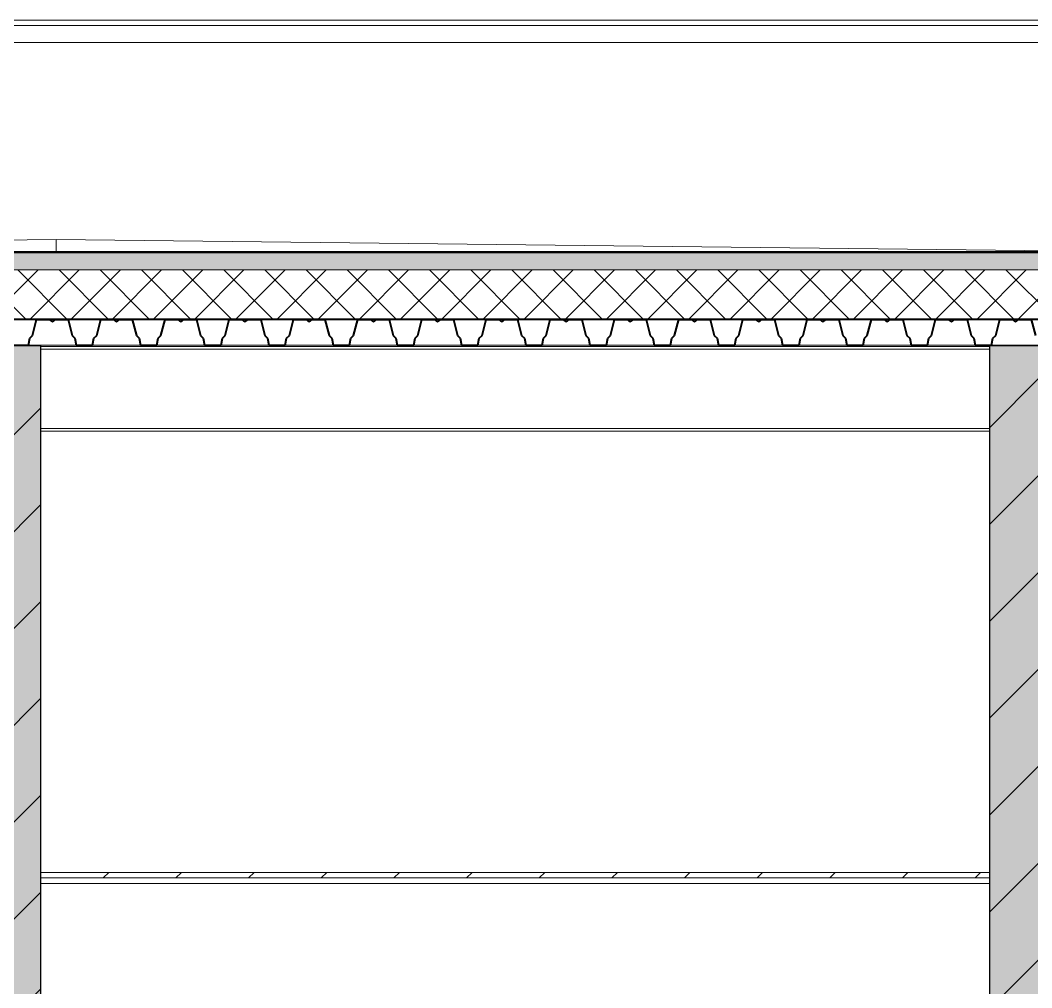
# Model space of a CAD drawing. Header units: millimetres. Extents: x -2951072 to 8268522, y -652067 to -630209.
# Drawn here: x 2665421 to 2668374, y -637525 to -634700 of the extents above; entities that cross this region are included whole.
import ezdxf

# ---------------------------------------------------------------- set-up
doc = ezdxf.new("R2010")
doc.units = ezdxf.units.MM
doc.header["$LTSCALE"] = 20
for name, color, linetype, lineweight in [('Внутренние кромки', 7, 'Continuous', 18), ('Обобщенные модели', 7, 'Continuous', 18), ('Общие ребра', 7, 'Continuous', 18), ('Перекрытия', 7, 'Continuous', 18), ('Стены', 7, 'Continuous', 18), ('Стены разрез', 7, 'Continuous', 30), ('Стены штриховка', 7, 'Continuous', 30)]:
    doc.layers.add(name, color=color, linetype=linetype, lineweight=lineweight)
for name, color, linetype, lineweight, true_color in [('Каркас несущий', 7, 'Continuous', 18, 0x800040), ('Крыши', 7, 'Continuous', 9, 0x004000), ('Потолки', 7, 'Continuous', 9, 0x808000)]:
    doc.layers.add(name, color=color, linetype=linetype, lineweight=lineweight, true_color=true_color)
pattern_1 = [(50, (2661175.67, -643812.97), (218.6212, -19.1268), [22.86, -251.46]), (355, (2661175.67, -643812.97), (-42.292, 229.2684), [18.288, -201.168]), (100.451, (2661193.9, -643814.56), (176.331, 210.1396), [19.428, -213.708]), (46.184, (2661175.67, -643752), (325.295, -50.4516), [34.29, -377.19]), (96.636, (2661202.78, -643756.2), (284.883, 296.913), [29.142, -320.562]), (351.184, (2661175.67, -643752), (284.886, 296.911), [27.432, -301.752]), (21, (2661206.15, -643767.25), (181.9375, -122.7183), [22.86, -251.46]), (326, (2661206.15, -643767.25), (74.162, 221.026), [18.288, -201.168]), (71.451, (2661221.31, -643777.48), (256.1003, 98.3053), [19.428, -213.708]), (37.5, (2661175.67, -643812.97), (3.7064, 101.4659), [3.353, -195.377, 3.353, -200.863, -201.93]), (37.5, (2661175.67, -643812.97), (3.7064, 101.4659), [-402.946, 3.353, -198.577]), (7.5, (2661175.67, -643812.97), (80.1836, 120.2165), [3.353, -113.081, 3.353, -190.805, -76.962]), (7.5, (2661175.67, -643812.97), (80.1836, 120.2165), [-310.591, 3.353, -73.609]), (327.5, (2661107.7, -643812.97), (162.70865, -6.875), [3.353, -72.847, 3.353, -234.391, -315.468]), (327.5, (2661107.7, -643812.97), (162.70865, -6.875), [-313.944, 3.353, -312.115]), (317.5, (2661077.22, -643812.97), (177.7547, 30.5118), [3.353, -95.707, 3.353, -154.534, -224.028]), (317.5, (2661077.22, -643812.97), (177.7547, 30.5118), [-256.946, 3.353, -220.675])]
pattern_2 = [(45, (2661175.67, -643812.97), (-141.4214, 141.4214), [])]

# ---------------------------------------------------------------- blocks, each defined once
blk = doc.blocks.new('250_Балка_Двутавр_ГОСТ Р 57837-2017 - 25Б1-1234981-_О__Р__1-1_')
at = {"layer": 'Каркас несущий', "color": 7}
for p, q in [((32725, 8468), (29955, 8468)), ((32725, 8460), (29955, 8460)), ((29955, 8228), (32725, 8228)), ((32725, 8220), (29955, 8220))]:
    blk.add_line(p, q, dxfattribs=at)
blk = doc.blocks.new('190_ФЭ_Парапет_Сэндвич - ФЭ-К1_150-1300843-_О__Р__1-1_')
at = {"layer": 'Обобщенные модели'}
for p, q in [((14950, 9420.1), (45050, 9420.1)), ((45050, 9405), (14950, 9405)), ((14950, 9355), (45050, 9355))]:
    blk.add_line(p, q, dxfattribs=at)

msp = doc.modelspace()

# ---------------------------------------------------------------- hatches: boundary and pattern name
at = {"layer": 'Крыши'}
h = msp.add_hatch(dxfattribs=at)
h.set_pattern_fill('FP_10', style=0, pattern_type=2)
h.set_pattern_definition([(45, (2661175.67, -643812.97), (-70.7107, 70.7107), []), (135, (2661175.67, -643812.97), (-70.7107, -70.7107), [])])
h.paths.add_polyline_path([(2655875.3, -635379), (2680650.5, -635379), (2680650.5, -635377), (2650400.5, -635377), (2650400.5, -635379), (2655669.6, -635379)], flags=0)
h = msp.add_hatch(dxfattribs=at)
h.set_pattern_fill('FP_11', style=0, pattern_type=2)
h.set_pattern_definition([(0, (2661175.673, -643812.97), (71.437, 41.244), [47.625, -95.25]), (120, (2661175.673, -643812.97), (-71.43735, 41.24512), [47.625, -95.25]), (60, (2661175.673, -643812.97), (0.00065, 82.48912), [0, -95.25, 47.625, 0])])
h.paths.add_polyline_path([(2655875.3, -635429.1), (2680650.5, -635429.1), (2680650.5, -635379), (2650400.5, -635379), (2650400.5, -635429.1), (2655669.6, -635429.1)], flags=0)
h = msp.add_hatch(dxfattribs=at)
h.set_pattern_fill('FP_8', style=0, pattern_type=2)
h.set_pattern_definition([(45, (2661175.67, -643812.97), (-60.10408, 60.10408), []), (135, (2661175.67, -643812.97), (-60.10408, -60.10408), [])])
h.paths.add_polyline_path([(2650400.5, -635572.3), (2680650.5, -635572.3), (2680650.5, -635429.1), (2650400.5, -635429.1), (2650400.5, -635561.8)], flags=0)
at = {"layer": 'Потолки'}
h = msp.add_hatch(dxfattribs=at)
h.set_pattern_fill('FP_7', style=0, pattern_type=2)
h.set_pattern_definition([(45, (2661175.67, -643812.97), (-106.066, 106.066), [])])
h.paths.add_polyline_path([(2665480.5, -637204.2), (2668250.5, -637204.2), (2668250.5, -637188.2), (2665480.5, -637188.2)], flags=0)
at = {"layer": 'Стены штриховка', "lineweight": 9}
h = msp.add_hatch(dxfattribs=at)
h.set_pattern_fill('FP_2', color=256, style=0, pattern_type=2)
h.set_pattern_definition(pattern_1)
h.paths.add_polyline_path([(2665480.5, -640320.2), (2665480.5, -635650.2), (2665330.5, -635650.2), (2665330.5, -640320.2), (2665336, -640320.2)], flags=0)
h = msp.add_hatch(dxfattribs=at)
h.set_pattern_fill('FP_3', color=256, style=0, pattern_type=2)
h.set_pattern_definition(pattern_2)
h.paths.add_polyline_path([(2665480.5, -640320.2), (2665480.5, -635650.2), (2665330.5, -635650.2), (2665330.5, -640320.2), (2665336, -640320.2)], flags=0)
h = msp.add_hatch(dxfattribs=at)
h.set_pattern_fill('FP_2', color=256, style=0, pattern_type=2)
h.set_pattern_definition(pattern_1)
h.paths.add_polyline_path([(2668318.1, -640320.2), (2668400.5, -640320.2), (2668400.5, -635650.2), (2668250.5, -635650.2), (2668250.5, -640320.2)], flags=0)
h = msp.add_hatch(dxfattribs=at)
h.set_pattern_fill('FP_3', color=256, style=0, pattern_type=2)
h.set_pattern_definition(pattern_2)
h.paths.add_polyline_path([(2668318.1, -640320.2), (2668400.5, -640320.2), (2668400.5, -635650.2), (2668250.5, -635650.2), (2668250.5, -640320.2)], flags=0)

# ---------------------------------------------------------------- linework, layer by layer
at = {"layer": 'Внутренние кромки', "color": 7}
for p, q in [((2665525.5, -635340.3), (2662289.4, -635377)), ((2665525.5, -635377), (2665525.5, -635340.3)), ((2668761.6, -635377), (2665525.5, -635340.3))]:
    msp.add_line(p, q, dxfattribs=at)
at = {"layer": 'Крыши', "color": 7, "lineweight": 40}
for p, q in [((2680650.5, -635377), (2650400.5, -635377)), ((2650400.5, -635572.3), (2680650.5, -635572.3))]:
    msp.add_line(p, q, dxfattribs=at)
at = {"layer": 'Общие ребра'}
for p, q in [((2680650.5, -635379), (2650400.5, -635379)), ((2680650.5, -635429.1), (2650400.5, -635429.1)), ((2668250.5, -637204.2), (2665480.5, -637204.2))]:
    msp.add_line(p, q, dxfattribs=at)
at = {"layer": 'Перекрытия', "lineweight": 40}
for p, q in [((2665456.4, -635620.3), (2665468.3, -635573.3)), ((2665468.3, -635573.3), (2665505.3, -635573.3)), ((2665505.3, -635573.3), (2665514.3, -635580.3)), ((2665514.3, -635580.3), (2665523.3, -635573.3)), ((2665523.3, -635573.3), (2665560.3, -635573.3)), ((2665560.3, -635573.3), (2665572.1, -635620.3)), ((2665643.9, -635620.3), (2665655.8, -635573.3)), ((2665655.8, -635573.3), (2665692.8, -635573.3)), ((2665692.8, -635573.3), (2665701.8, -635580.3)), ((2665701.8, -635580.3), (2665710.8, -635573.3)), ((2665710.8, -635573.3), (2665747.8, -635573.3)), ((2665747.8, -635573.3), (2665759.6, -635620.3)), ((2665831.4, -635620.3), (2665843.3, -635573.3)), ((2665843.3, -635573.3), (2665880.3, -635573.3)), ((2665880.3, -635573.3), (2665889.3, -635580.3)), ((2665889.3, -635580.3), (2665898.3, -635573.3)), ((2665898.3, -635573.3), (2665935.3, -635573.3)), ((2665935.3, -635573.3), (2665947.1, -635620.3)), ((2666018.9, -635620.3), (2666030.8, -635573.3)), ((2666030.8, -635573.3), (2666067.8, -635573.3)), ((2666067.8, -635573.3), (2666076.8, -635580.3)), ((2666076.8, -635580.3), (2666085.8, -635573.3)), ((2666085.8, -635573.3), (2666122.8, -635573.3)), ((2666122.8, -635573.3), (2666134.6, -635620.3)), ((2666206.4, -635620.3), (2666218.3, -635573.3)), ((2666218.3, -635573.3), (2666255.3, -635573.3)), ((2666255.3, -635573.3), (2666264.3, -635580.3)), ((2666264.3, -635580.3), (2666273.3, -635573.3)), ((2666273.3, -635573.3), (2666310.3, -635573.3)), ((2666310.3, -635573.3), (2666322.1, -635620.3)), ((2666393.9, -635620.3), (2666405.8, -635573.3)), ((2666405.8, -635573.3), (2666442.8, -635573.3)), ((2666442.8, -635573.3), (2666451.8, -635580.3)), ((2666451.8, -635580.3), (2666460.8, -635573.3)), ((2666460.8, -635573.3), (2666497.8, -635573.3)), ((2666497.8, -635573.3), (2666509.6, -635620.3)), ((2666581.4, -635620.3), (2666593.3, -635573.3)), ((2666593.3, -635573.3), (2666630.3, -635573.3)), ((2666630.3, -635573.3), (2666639.3, -635580.3)), ((2666639.3, -635580.3), (2666648.3, -635573.3)), ((2666648.3, -635573.3), (2666685.3, -635573.3)), ((2666685.3, -635573.3), (2666697.1, -635620.3)), ((2666768.9, -635620.3), (2666780.8, -635573.3)), ((2666780.8, -635573.3), (2666817.8, -635573.3)), ((2666817.8, -635573.3), (2666826.8, -635580.3)), ((2666826.8, -635580.3), (2666835.8, -635573.3)), ((2666835.8, -635573.3), (2666872.8, -635573.3)), ((2666872.8, -635573.3), (2666884.6, -635620.3)), ((2666956.4, -635620.3), (2666968.3, -635573.3)), ((2666968.3, -635573.3), (2667005.3, -635573.3)), ((2667005.3, -635573.3), (2667014.3, -635580.3)), ((2667014.3, -635580.3), (2667023.3, -635573.3)), ((2667023.3, -635573.3), (2667060.3, -635573.3)), ((2667060.3, -635573.3), (2667072.1, -635620.3)), ((2667143.9, -635620.3), (2667155.8, -635573.3)), ((2667155.8, -635573.3), (2667192.8, -635573.3)), ((2667192.8, -635573.3), (2667201.8, -635580.3)), ((2667201.8, -635580.3), (2667210.8, -635573.3)), ((2667210.8, -635573.3), (2667247.8, -635573.3)), ((2667247.8, -635573.3), (2667259.6, -635620.3)), ((2667331.4, -635620.3), (2667343.3, -635573.3)), ((2667343.3, -635573.3), (2667380.3, -635573.3)), ((2667380.3, -635573.3), (2667389.3, -635580.3)), ((2667389.3, -635580.3), (2667398.3, -635573.3)), ((2667398.3, -635573.3), (2667435.3, -635573.3)), ((2667435.3, -635573.3), (2667447.1, -635620.3)), ((2667518.9, -635620.3), (2667530.8, -635573.3)), ((2667530.8, -635573.3), (2667567.8, -635573.3)), ((2667567.8, -635573.3), (2667576.8, -635580.3)), ((2667576.8, -635580.3), (2667585.8, -635573.3)), ((2667585.8, -635573.3), (2667622.8, -635573.3)), ((2667622.8, -635573.3), (2667634.6, -635620.3)), ((2667706.4, -635620.3), (2667718.3, -635573.3)), ((2667718.3, -635573.3), (2667755.3, -635573.3)), ((2667755.3, -635573.3), (2667764.3, -635580.3)), ((2667764.3, -635580.3), (2667773.3, -635573.3)), ((2667773.3, -635573.3), (2667810.3, -635573.3)), ((2667810.3, -635573.3), (2667822.1, -635620.3)), ((2667893.9, -635620.3), (2667905.8, -635573.3)), ((2667905.8, -635573.3), (2667942.8, -635573.3)), ((2667942.8, -635573.3), (2667951.8, -635580.3)), ((2667951.8, -635580.3), (2667960.8, -635573.3)), ((2667960.8, -635573.3), (2667997.8, -635573.3)), ((2667997.8, -635573.3), (2668009.6, -635620.3)), ((2668081.4, -635620.3), (2668093.3, -635573.3)), ((2668093.3, -635573.3), (2668130.3, -635573.3)), ((2668130.3, -635573.3), (2668139.3, -635580.3)), ((2668139.3, -635580.3), (2668148.3, -635573.3)), ((2668148.3, -635573.3), (2668185.3, -635573.3)), ((2668185.3, -635573.3), (2668197.1, -635620.3)), ((2668268.9, -635620.3), (2668280.8, -635573.3)), ((2668280.8, -635573.3), (2668317.8, -635573.3)), ((2668317.8, -635573.3), (2668326.8, -635580.3)), ((2668326.8, -635580.3), (2668335.8, -635573.3)), ((2668335.8, -635573.3), (2668372.8, -635573.3)), ((2668372.8, -635573.3), (2668384.6, -635620.3)), ((2665396.5, -635648.3), (2665444.5, -635648.3)), ((2665444.5, -635648.3), (2665448.4, -635628.3)), ((2665448.4, -635628.3), (2665456.4, -635620.3)), ((2665572.1, -635620.3), (2665580.1, -635628.3)), ((2665580.1, -635628.3), (2665584, -635648.3)), ((2665584, -635648.3), (2665632, -635648.3)), ((2665632, -635648.3), (2665635.9, -635628.3)), ((2665635.9, -635628.3), (2665643.9, -635620.3)), ((2665759.6, -635620.3), (2665767.6, -635628.3)), ((2665767.6, -635628.3), (2665771.5, -635648.3)), ((2665771.5, -635648.3), (2665819.5, -635648.3)), ((2665819.5, -635648.3), (2665823.4, -635628.3)), ((2665823.4, -635628.3), (2665831.4, -635620.3)), ((2665947.1, -635620.3), (2665955.1, -635628.3)), ((2665955.1, -635628.3), (2665959, -635648.3)), ((2665959, -635648.3), (2666007, -635648.3)), ((2666007, -635648.3), (2666010.9, -635628.3)), ((2666010.9, -635628.3), (2666018.9, -635620.3)), ((2666134.6, -635620.3), (2666142.6, -635628.3)), ((2666142.6, -635628.3), (2666146.5, -635648.3)), ((2666146.5, -635648.3), (2666194.5, -635648.3)), ((2666194.5, -635648.3), (2666198.4, -635628.3)), ((2666198.4, -635628.3), (2666206.4, -635620.3)), ((2666322.1, -635620.3), (2666330.1, -635628.3)), ((2666330.1, -635628.3), (2666334, -635648.3)), ((2666334, -635648.3), (2666382, -635648.3)), ((2666382, -635648.3), (2666385.9, -635628.3)), ((2666385.9, -635628.3), (2666393.9, -635620.3)), ((2666509.6, -635620.3), (2666517.6, -635628.3)), ((2666517.6, -635628.3), (2666521.5, -635648.3)), ((2666521.5, -635648.3), (2666569.5, -635648.3)), ((2666569.5, -635648.3), (2666573.4, -635628.3)), ((2666573.4, -635628.3), (2666581.4, -635620.3)), ((2666697.1, -635620.3), (2666705.1, -635628.3)), ((2666705.1, -635628.3), (2666709, -635648.3)), ((2666709, -635648.3), (2666757, -635648.3)), ((2666757, -635648.3), (2666760.9, -635628.3)), ((2666760.9, -635628.3), (2666768.9, -635620.3)), ((2666884.6, -635620.3), (2666892.6, -635628.3)), ((2666892.6, -635628.3), (2666896.5, -635648.3)), ((2666896.5, -635648.3), (2666944.5, -635648.3)), ((2666944.5, -635648.3), (2666948.4, -635628.3)), ((2666948.4, -635628.3), (2666956.4, -635620.3)), ((2667072.1, -635620.3), (2667080.1, -635628.3)), ((2667080.1, -635628.3), (2667084, -635648.3)), ((2667084, -635648.3), (2667132, -635648.3)), ((2667132, -635648.3), (2667135.9, -635628.3)), ((2667135.9, -635628.3), (2667143.9, -635620.3)), ((2667259.6, -635620.3), (2667267.6, -635628.3)), ((2667267.6, -635628.3), (2667271.5, -635648.3)), ((2667271.5, -635648.3), (2667319.5, -635648.3)), ((2667319.5, -635648.3), (2667323.4, -635628.3)), ((2667323.4, -635628.3), (2667331.4, -635620.3)), ((2667447.1, -635620.3), (2667455.1, -635628.3)), ((2667455.1, -635628.3), (2667459, -635648.3)), ((2667459, -635648.3), (2667507, -635648.3)), ((2667507, -635648.3), (2667510.9, -635628.3)), ((2667510.9, -635628.3), (2667518.9, -635620.3)), ((2667634.6, -635620.3), (2667642.6, -635628.3)), ((2667642.6, -635628.3), (2667646.5, -635648.3)), ((2667646.5, -635648.3), (2667694.5, -635648.3)), ((2667694.5, -635648.3), (2667698.4, -635628.3)), ((2667698.4, -635628.3), (2667706.4, -635620.3)), ((2667822.1, -635620.3), (2667830.1, -635628.3)), ((2667830.1, -635628.3), (2667834, -635648.3)), ((2667834, -635648.3), (2667882, -635648.3)), ((2667882, -635648.3), (2667885.9, -635628.3)), ((2667885.9, -635628.3), (2667893.9, -635620.3)), ((2668009.6, -635620.3), (2668017.6, -635628.3)), ((2668017.6, -635628.3), (2668021.5, -635648.3)), ((2668021.5, -635648.3), (2668069.5, -635648.3)), ((2668069.5, -635648.3), (2668073.4, -635628.3)), ((2668073.4, -635628.3), (2668081.4, -635620.3)), ((2668197.1, -635620.3), (2668205.1, -635628.3)), ((2668205.1, -635628.3), (2668209, -635648.3)), ((2668209, -635648.3), (2668257, -635648.3)), ((2668257, -635648.3), (2668260.9, -635628.3)), ((2668260.9, -635628.3), (2668268.9, -635620.3))]:
    msp.add_line(p, q, dxfattribs=at)
at = {"layer": 'Потолки', "color": 7, "lineweight": 18}
for p, q in [((2668250.5, -637188.2), (2665480.5, -637188.2)), ((2665480.5, -637220.2), (2668250.5, -637220.2))]:
    msp.add_line(p, q, dxfattribs=at)
at = {"layer": 'Стены'}
for p, q in [((2665584, -635648.3), (2665444.5, -635648.3)), ((2665771.5, -635648.3), (2665632, -635648.3)), ((2665959, -635648.3), (2665819.5, -635648.3)), ((2666146.5, -635648.3), (2666007, -635648.3)), ((2666334, -635648.3), (2666194.5, -635648.3)), ((2666521.5, -635648.3), (2666382, -635648.3)), ((2666709, -635648.3), (2666570, -635648.3)), ((2666896.5, -635648.3), (2666757, -635648.3)), ((2667084, -635648.3), (2666944.5, -635648.3)), ((2667271.5, -635648.3), (2667132, -635648.3)), ((2667459, -635648.3), (2667319.5, -635648.3)), ((2667646.5, -635648.3), (2667507, -635648.3)), ((2667834, -635648.3), (2667694.5, -635648.3)), ((2668021.5, -635648.3), (2667882, -635648.3)), ((2668209, -635648.3), (2668069.5, -635648.3)), ((2668396.5, -635648.3), (2668257, -635648.3))]:
    msp.add_line(p, q, dxfattribs=at)
at = {"layer": 'Стены разрез'}
for p, q in [((2665480.5, -635650.2), (2665330.5, -635650.2)), ((2665480.5, -640220.2), (2665480.5, -635650.2)), ((2668400.5, -635650.2), (2668250.5, -635650.2)), ((2668250.5, -635650.2), (2668250.5, -640220.2))]:
    msp.add_line(p, q, dxfattribs=at)

# ---------------------------------------------------------------- block references
at = {"layer": 'Каркас несущий', "color": 7}
msp.add_blockref('250_Балка_Двутавр_ГОСТ Р 57837-2017 - 25Б1-1234981-_О__Р__1-1_', (2635525.5, -644120.2), dxfattribs=at)
at = {"layer": 'Обобщенные модели'}
msp.add_blockref('190_ФЭ_Парапет_Сэндвич - ФЭ-К1_150-1300843-_О__Р__1-1_', (2635525.5, -644120.2), dxfattribs=at)

doc.saveas('drawing.dxf')
